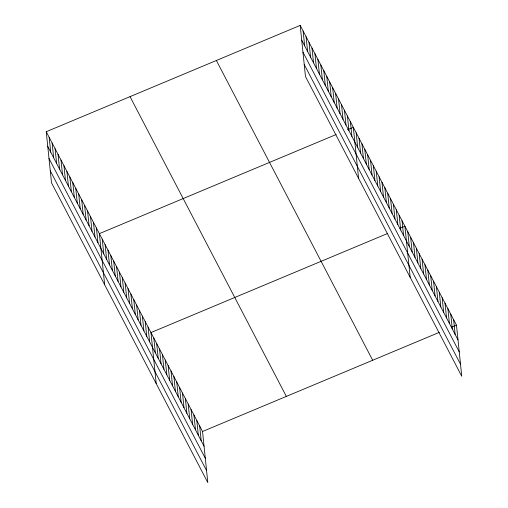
<?xml version="1.0" encoding="UTF-8"?>
<svg xmlns="http://www.w3.org/2000/svg" width="508" height="508" viewBox="0 0 508 508"><rect width="100%" height="100%" fill="white"/><g stroke="black" fill="none" stroke-linecap="round" stroke-linejoin="round"><path stroke-width="0.76" d="M46.234 131.724L202.533 431.495L207.816 482.6L51.518 182.836L46.234 131.724L300.184 25.4L456.482 325.164L461.766 376.276L305.467 76.505L300.184 25.4M336.137 134.518L99.377 233.648L104.661 284.753M347.593 129.718L353.327 127.324L358.604 178.429M387.712 233.439L150.959 332.569L156.235 383.68M399.891 228.346L404.901 226.244L410.185 277.349M202.533 431.495L439.293 332.365M451.472 327.266L456.482 325.164M301.708 40.151L458.006 339.915M302.946 52.146L459.245 351.911M304.222 64.51L460.527 364.274M216.383 60.49L372.681 360.255M130.035 96.641L286.341 396.405M47.758 146.475L204.057 446.24M48.997 158.471L205.302 458.241M50.279 170.834L206.578 470.605M453.619 319.672L455.143 334.423M450.755 314.173L452.279 328.924M447.885 308.68L449.409 323.431M445.021 303.187L446.545 317.932M442.157 297.688L443.681 312.439M439.293 292.195L440.817 306.94M436.423 286.696L437.947 301.447M433.559 281.203L435.083 295.948M430.695 275.704L432.219 290.455M427.831 270.212L429.355 284.956M424.961 264.712L426.485 279.464M422.097 259.22L423.621 273.964M419.233 253.721L420.757 268.472M416.363 248.228L417.894 262.973M413.499 242.729L415.023 257.48M410.635 237.236L412.159 251.987M407.772 231.737L409.296 246.488M402.038 220.751L403.562 235.496M399.174 215.252L400.698 230.003M396.31 209.76L397.834 224.504M393.44 204.26L394.964 219.011M390.576 198.768L392.1 213.512M387.712 193.269L389.236 208.02M384.848 187.776L386.372 202.521M381.978 182.277L383.502 197.028M379.114 176.784L380.638 191.529M376.25 171.285L377.774 186.036M373.386 165.792L374.91 180.537M370.516 160.293L372.04 175.044M367.652 154.8L369.176 169.545M364.788 149.301L366.312 164.052M361.925 143.808L363.449 158.559M359.054 138.309L360.578 153.06M356.191 132.817L357.715 147.568M350.374 121.66L351.898 136.404M347.421 115.995L348.945 130.746M344.468 110.331L345.992 125.082M341.516 104.673L343.04 119.418M338.563 99.009L340.087 113.76M335.61 93.345L337.134 108.096M332.657 87.687L334.181 102.432M329.705 82.023L331.229 96.774M326.752 76.359L328.276 91.11M323.799 70.701L325.323 85.446M320.846 65.037L322.37 79.781M317.9 59.373L319.424 74.124M314.947 53.708L316.471 68.459M311.995 48.05L313.519 62.795M309.042 42.386L310.566 57.137M306.089 36.722L307.613 51.473M303.136 31.064L304.66 45.809M199.669 425.996L201.193 440.747M196.806 420.503L198.33 435.248M193.942 415.004L195.466 429.755M191.071 409.512L192.596 424.263M188.208 404.012L189.732 418.763M185.344 398.52L186.868 413.271M182.48 393.021L184.004 407.772M179.61 387.528L181.134 402.279M176.746 382.035L178.27 396.78M173.882 376.536L175.406 391.287M171.018 371.043L172.542 385.788M168.148 365.544L169.672 380.295M165.284 360.051L166.808 374.796M162.42 354.552L163.944 369.303M159.55 349.06L161.08 363.804M156.686 343.56L158.21 358.311M153.822 338.068L155.346 352.812M148.088 327.076L149.612 341.82M145.225 321.577L146.749 336.328M142.361 316.084L143.885 330.835M139.497 310.585L141.021 325.336M136.627 305.092L138.151 319.843M133.763 299.599L135.287 314.344M130.899 294.1L132.423 308.851M128.035 288.608L129.559 303.352M125.165 283.108L126.689 297.859M122.301 277.616L123.825 292.36M119.437 272.117L120.961 286.868M116.573 266.624L118.097 281.369M113.703 261.125L115.227 275.876M110.839 255.632L112.363 270.377M107.975 250.133L109.499 264.884M105.112 244.64L106.636 259.385M102.241 239.141L103.765 253.892M96.425 227.984L97.949 242.735M93.472 222.32L94.996 237.071M90.519 216.662L92.043 231.407M87.567 210.998L89.091 225.749M84.614 205.334L86.138 220.085M81.661 199.676L83.185 214.42M78.708 194.012L80.232 208.763M75.762 188.347L77.286 203.098M72.809 182.689L74.333 197.434M69.856 177.025L71.38 191.776M66.904 171.361L68.428 186.112M63.951 165.703L65.475 180.448M60.998 160.039L62.522 174.784M58.045 154.375L59.569 169.126M55.093 148.711L56.617 163.462M52.14 143.053L53.664 157.798M49.187 137.389L50.711 152.14"/></g></svg>
